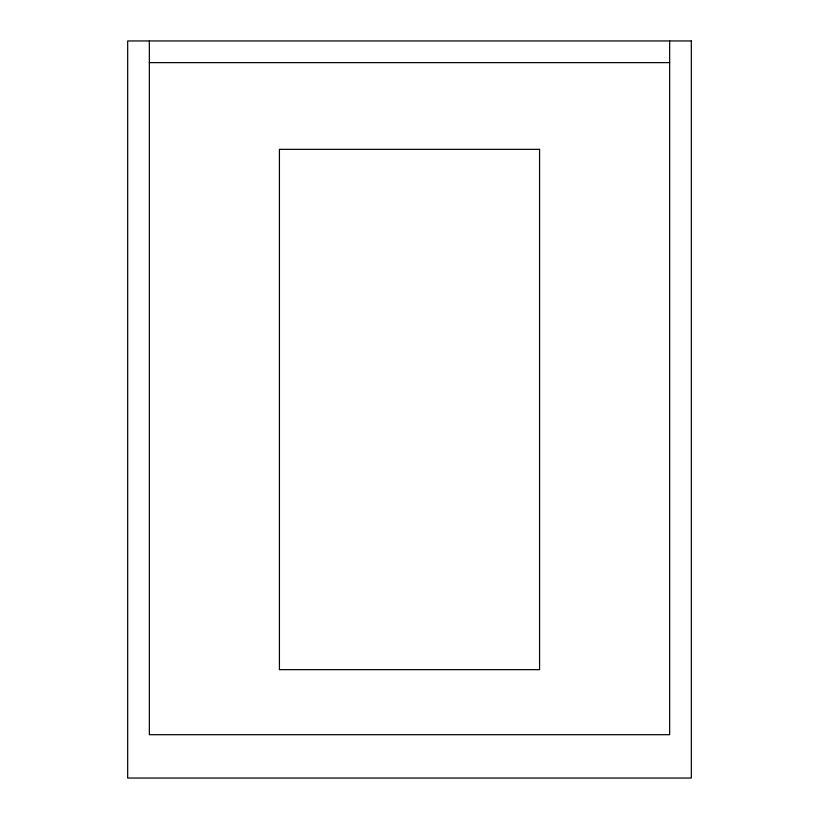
<?xml version="1.0" encoding="UTF-8"?>
<svg xmlns="http://www.w3.org/2000/svg" width="819" height="819" viewBox="0 0 819 819"><rect width="100%" height="100%" fill="white"/><g stroke="black" fill="none" stroke-linecap="round" stroke-linejoin="round"><path stroke-width="1.23" d="M149.345 62.633L669.655 62.633M669.655 40.95L669.655 734.694L149.345 734.694L149.345 40.95M691.328 40.95L127.672 40.95L127.672 778.05L691.328 778.05L691.328 40.95M539.578 149.345L279.422 149.345L279.422 669.655L539.578 669.655L539.578 149.345"/></g></svg>
